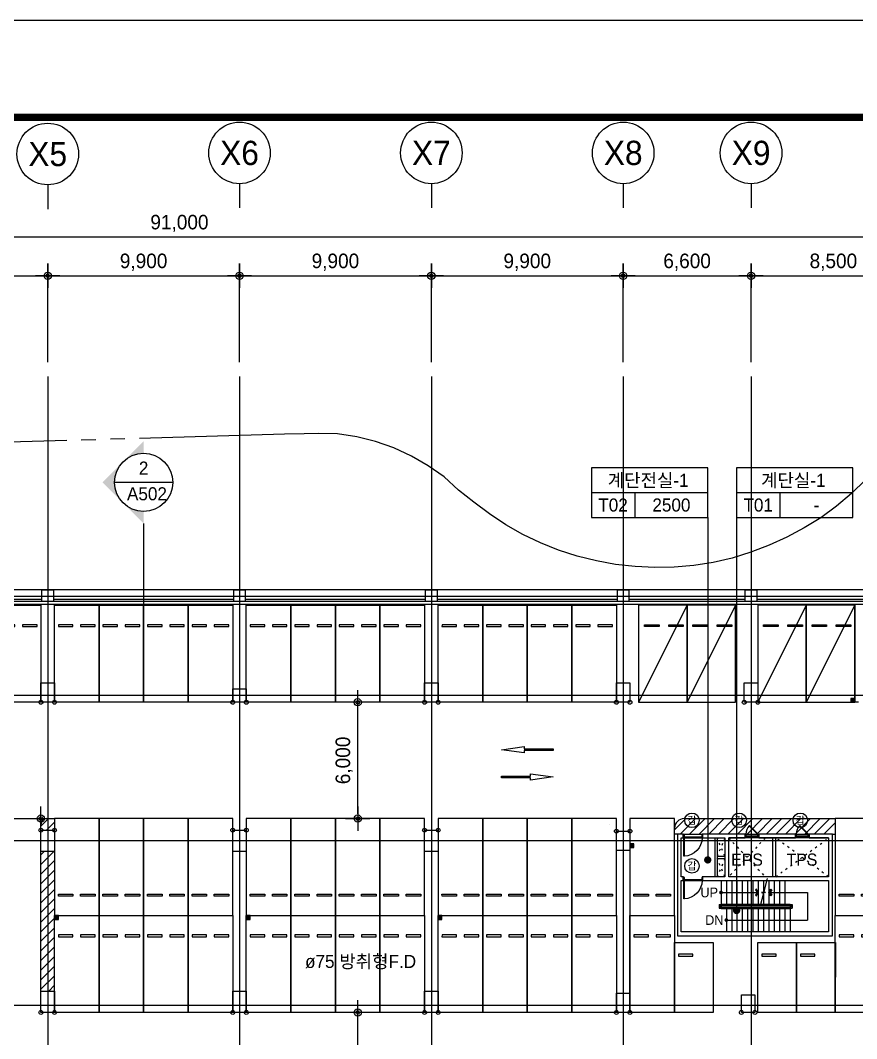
# Model space of a CAD drawing. Header units: metres. Extents: x 630750 to 860239, y 578133 to 726633.
# Drawn here: x 716793 to 759954, y 674109 to 726633 of the extents above; entities that cross this region are included whole.
import ezdxf
from ezdxf.enums import TextEntityAlignment as Align

# ---------------------------------------------------------------- set-up
doc = ezdxf.new("R2010")
doc.units = ezdxf.units.M
doc.header["$LTSCALE"] = 300
for name, pattern in [('HIDDEN-1', [1.4, 0.35, -0.7, 0.35]), ('SITE$0$ACAD$0$DASHED', [19.05, 12.7, -6.35]), ('SITE$0$PROPERTY', [37.5, 25, -2.5, 2.5, -2.5, 2.5, -2.5])]:
    doc.linetypes.add(name, pattern=pattern)
doc.layers.get('Defpoints').update_dxf_attribs({"color": 8})
for name, color, linetype in [('001dmp-FORM', 7, 'Continuous'), ('A-CEN-1', 1, 'Continuous'), ('A-CON', 2, 'Continuous'), ('A-DIM', 7, 'Continuous'), ('A-DOR', 4, 'Continuous'), ('A-ELE-9', 9, 'Continuous'), ('A-GRID-DIMS', 14, 'Continuous'), ('A-HAT-1', 9, 'Continuous'), ('A-HAT-2', 8, 'Continuous'), ('A-PARK', 4, 'Continuous'), ('A-ROM', 7, 'Continuous'), ('A-STAIR', 4, 'Continuous'), ('A-SYM1', 7, 'Continuous'), ('A-TXT-S', 3, 'Continuous'), ('A-WAL-BLK', 3, 'Continuous'), ('A-WAL-DW', 7, 'Continuous'), ('A-WALL-CONC', 2, 'Continuous'), ('A-코너가드', 7, 'Continuous'), ('DIM', 7, 'Continuous'), ('DOR', 4, 'Continuous'), ('PAK', 8, 'Continuous'), ('PARK-SOL', 251, 'Continuous'), ('SITE$0$C-PROP', 72, 'SITE$0$ACAD$0$DASHED'), ('SYM', 7, 'Continuous'), ('블럭', 7, 'Continuous'), ('주차장배수', 3, 'Continuous')]:
    doc.layers.add(name, color=color, linetype=linetype)
doc.styles.add('TEXT', font='')
doc.styles.add('TEXT(돋음)', font='')
doc.styles.add('돋움', font='')
doc.styles.get('TEXT').set_extended_font_data('DotumChe')
doc.styles.get('TEXT(돋음)').set_extended_font_data('Dotum')
doc.styles.get('돋움').set_extended_font_data('Dotum')
doc.dimstyles.new('DIM250', dxfattribs={"dimscale": 250, "dimtxt": 3, "dimasz": 1, "dimexe": 2, "dimexo": 3, "dimgap": 1, "dimtad": 1, "dimdec": 0, "dimzin": 0, "dimdsep": 46, "dimlunit": 6, "dimtxsty": 'TEXT(돋음)', "dimblk": 'Z_DOT', "dimcen": 2.5, "dimdle": 2, "dimclrd": 256, "dimclre": 256, "dimclrt": 3, "dimadec": 0, "dimazin": 0, "dimtfac": 1, "dimtdec": 0, "dimtix": 1, "dimtmove": 2, "dimatfit": 3, "dimldrblk": 'Z_DOT', "dimfxl": 1, "dimtolj": 1, "dimtzin": 0, "dimarcsym": 0})

# ---------------------------------------------------------------- blocks, each defined once
blk = doc.blocks.new('sym-rom')
at = {"color": 0, "linetype": 'ByBlock'}
for p, q in [((0, 5.1), (24, 5.1)), ((9, 0), (9, 5.1))]:
    blk.add_line(p, q, dxfattribs=at)
blk.add_lwpolyline([(0, 0), (24, 0), (24, 10.2), (0, 10.2)], close=True, dxfattribs=at)
blk = doc.blocks.new('351')
at = {"ltscale": 5}
for points in [[(1383106, 4240352), (1378268, 4241613), (1378848, 4243839), (1383686, 4242578), (1383106, 4240352)], [(1379765, 4243393), (1379576, 4242667)], [(1379862, 4243368), (1379765, 4243393)], [(1379862, 4243368), (1379765, 4243393)], [(1379673, 4242642), (1379862, 4243368)], [(1379576, 4242667), (1379673, 4242642)], [(1379475, 4242280), (1379286, 4241555)], [(1379383, 4241529), (1379572, 4242255)], [(1379572, 4242255), (1379475, 4242280)], [(1379286, 4241555), (1379383, 4241529)]]:
    blk.add_lwpolyline(points, dxfattribs=at)
for points in [[(1379765, 4243393), (1379576, 4242667)], [(1379673, 4242642), (1379862, 4243368)], [(1379576, 4242667), (1379673, 4242642)], [(1379475, 4242280), (1379286, 4241555)], [(1379383, 4241529), (1379572, 4242255)], [(1379572, 4242255), (1379475, 4242280)], [(1379286, 4241555), (1379383, 4241529)]]:
    blk.add_lwpolyline(points)
blk = doc.blocks.new('*U29')
blk.add_line((0, 5), (0, 0))
blk.add_circle((0, 11.35), 6.35)
at = {"color": 3, "style": '돋움'}
blk.add_attdef('NO', text='', height=5, dxfattribs=at).set_placement((0, 11.35), align=Align.MIDDLE_CENTER)
blk = doc.blocks.new('park_small')
at = {"layer": 'PAK', "ltscale": 5}
for p, q in [((107431, -323693), (109347, -323120)), ((109347, -323120), (110378, -326569)), ((108462, -327142), (107431, -323693)), ((110378, -326569), (108462, -327142))]:
    blk.add_line(p, q, dxfattribs=at)
at = {"layer": 'PAK'}
for points in [[(108513, -323996), (107794, -324211)], [(108541, -324092), (108513, -323996)], [(107794, -324211), (107823, -324307)], [(107823, -324307), (108541, -324092)]]:
    blk.add_lwpolyline(points, dxfattribs=at)
at = {"layer": 'PAK', "ltscale": 5}
for points in [[(108513, -323996), (107794, -324211)], [(108541, -324092), (108513, -323996)], [(107794, -324211), (107823, -324307)], [(107823, -324307), (108541, -324092)]]:
    blk.add_lwpolyline(points, dxfattribs=at)
blk = doc.blocks.new('Z_DOT')
at = {"layer": 'DIM', "color": 7}
for p, q in [((0, -2.5), (0, 2.5)), ((-2.5, 0), (2.5, 0))]:
    blk.add_line(p, q, dxfattribs=at)
for radius in [0.75, 0.375]:
    blk.add_circle((0, 0), radius, dxfattribs=at)
blk = doc.blocks.new('*D95')
at = {"layer": 'A-DIM', "lineweight": -2, "transparency": 16777216}
for p, q in [((711854, 685060), (711854, 685960)), ((717854, 685060), (717854, 685960)), ((712104, 685460), (717604, 685460))]:
    blk.add_line(p, q, dxfattribs=at)
at = {"layer": 'Defpoints', "color": 0, "transparency": 16777216}
for p in [(717854, 685460), (711854, 684310), (717854, 684310)]:
    blk.add_point(p, dxfattribs=at)
at = {"layer": 'A-DIM', "lineweight": -2, "transparency": 16777216, "xscale": 250, "yscale": 250, "zscale": 250, "rotation": 180}
blk.add_blockref('Z_DOT', (711854, 685460), dxfattribs=at)
at = {"layer": 'A-DIM', "lineweight": -2, "transparency": 16777216, "xscale": 250, "yscale": 250, "zscale": 250}
blk.add_blockref('Z_DOT', (717854, 685460), dxfattribs=at)
at = {"layer": 'A-DIM', "color": 3, "transparency": 16777216, "insert": (714854, 686158), "char_height": 750, "attachment_point": 5, "style": 'TEXT(돋음)'}
blk.add_mtext('\\A1;6,000', dxfattribs=at)
blk = doc.blocks.new('*D101')
at = {"layer": 'A-DIM', "lineweight": -2, "transparency": 16777216}
for p, q in [((728104, 709009), (728104, 713959)), ((738004, 709009), (738004, 713959)), ((728354, 713459), (737754, 713459))]:
    blk.add_line(p, q, dxfattribs=at)
at = {"layer": 'Defpoints', "color": 0, "transparency": 16777216}
for p in [(738004, 713459), (728104, 708259), (738004, 708259)]:
    blk.add_point(p, dxfattribs=at)
at = {"layer": 'A-DIM', "lineweight": -2, "transparency": 16777216, "xscale": 250, "yscale": 250, "zscale": 250, "rotation": 180}
blk.add_blockref('Z_DOT', (728104, 713459), dxfattribs=at)
at = {"layer": 'A-DIM', "lineweight": -2, "transparency": 16777216, "xscale": 250, "yscale": 250, "zscale": 250}
blk.add_blockref('Z_DOT', (738004, 713459), dxfattribs=at)
at = {"layer": 'A-DIM', "color": 3, "transparency": 16777216, "insert": (733054, 714157), "char_height": 750, "attachment_point": 5, "style": 'TEXT(돋음)'}
blk.add_mtext('\\A1;9,900', dxfattribs=at)
blk = doc.blocks.new('*D102')
at = {"layer": 'A-DIM', "lineweight": -2, "transparency": 16777216}
for p, q in [((747904, 709009), (747904, 713959)), ((754504, 709009), (754504, 713959)), ((748154, 713459), (754254, 713459))]:
    blk.add_line(p, q, dxfattribs=at)
at = {"layer": 'Defpoints', "color": 0, "transparency": 16777216}
for p in [(754504, 713459), (747904, 708259), (754504, 708259)]:
    blk.add_point(p, dxfattribs=at)
at = {"layer": 'A-DIM', "lineweight": -2, "transparency": 16777216, "xscale": 250, "yscale": 250, "zscale": 250, "rotation": 180}
blk.add_blockref('Z_DOT', (747904, 713459), dxfattribs=at)
at = {"layer": 'A-DIM', "lineweight": -2, "transparency": 16777216, "xscale": 250, "yscale": 250, "zscale": 250}
blk.add_blockref('Z_DOT', (754504, 713459), dxfattribs=at)
at = {"layer": 'A-DIM', "color": 3, "transparency": 16777216, "insert": (751204, 714157), "char_height": 750, "attachment_point": 5, "style": 'TEXT(돋음)'}
blk.add_mtext('\\A1;6,600', dxfattribs=at)
blk = doc.blocks.new('d-10-20')
at = {"layer": 'A-DOR'}
for p, q in [((72141, 450758), (72141, 449818)), ((72171, 450758), (72141, 450758)), ((72171, 450758), (72171, 449818)), ((72141, 449818), (72171, 449818))]:
    blk.add_line(p, q, dxfattribs=at)
for points in [[(72111, 449818), (72111, 449618), (72141, 449618), (72141, 449663), (72156, 449663), (72156, 449773), (72141, 449773), (72141, 449818)], [(73111, 449818), (73111, 449618), (73081, 449618), (73081, 449663), (73066, 449663), (73066, 449773), (73081, 449773), (73081, 449818)]]:
    blk.add_lwpolyline(points, close=True, dxfattribs=at)
blk.add_arc((72141, 449818), 940, 0, 88.1729, dxfattribs=at)
at = {"layer": 'DOR', "color": 9}
for points in [[(72141, 449818), (73081, 449818)], [(73066, 449773), (72156, 449773)]]:
    blk.add_lwpolyline(points, dxfattribs=at)
blk = doc.blocks.new('56')
at = {"ltscale": 5}
for points in [[(0, 5000), (0, 0), (2500, 0), (2500, 5000), (0, 5000)], [(200, 1100), (950, 1100)], [(200, 1000), (200, 1100)], [(950, 1100), (950, 1000)], [(1450, 1100), (2200, 1100)], [(1450, 1000), (1450, 1100)], [(2200, 1100), (2200, 1000)], [(2200, 1100), (2200, 1000)], [(950, 1000), (200, 1000)], [(2200, 1000), (1450, 1000)]]:
    blk.add_lwpolyline(points, dxfattribs=at)
for points in [[(200, 1000), (200, 1100)], [(200, 1100), (950, 1100)], [(950, 1100), (950, 1000)], [(1450, 1000), (1450, 1100)], [(1450, 1100), (2200, 1100)], [(950, 1000), (200, 1000)], [(2200, 1000), (1450, 1000)]]:
    blk.add_lwpolyline(points)
at = {"layer": 'PAK'}
blk.add_lwpolyline([(0, 0), (2500, 5000)], dxfattribs=at)
blk = doc.blocks.new('*D53')
at = {"layer": 'A-DIM', "lineweight": -2, "transparency": 16777216}
for p, q in [((734604, 675460), (733704, 675460)), ((734204, 669710), (734204, 675210)), ((734604, 669460), (733704, 669460))]:
    blk.add_line(p, q, dxfattribs=at)
at = {"layer": 'Defpoints', "color": 0, "transparency": 16777216}
for p in [(734204, 675460), (735354, 675460), (735354, 669460)]:
    blk.add_point(p, dxfattribs=at)
at = {"layer": 'A-DIM', "lineweight": -2, "transparency": 16777216, "xscale": 250, "yscale": 250, "zscale": 250}
for p, rotation in [((734204, 675460), 90), ((734204, 669460), 270)]:
    blk.add_blockref('Z_DOT', p, dxfattribs=dict(at, rotation=rotation))
at = {"layer": 'A-DIM', "color": 3, "transparency": 16777216, "insert": (733507, 672460), "char_height": 750, "attachment_point": 5, "rotation": 90, "style": 'TEXT(돋음)'}
blk.add_mtext('\\A1;6,000', dxfattribs=at)
blk = doc.blocks.new('*D54')
at = {"layer": 'A-DIM', "lineweight": -2, "transparency": 16777216}
for p, q in [((734605, 691460), (733705, 691460)), ((734205, 685710), (734205, 691210)), ((734605, 685460), (733705, 685460))]:
    blk.add_line(p, q, dxfattribs=at)
at = {"layer": 'Defpoints', "color": 0, "transparency": 16777216}
for p in [(734205, 691460), (735355, 691460), (735355, 685460)]:
    blk.add_point(p, dxfattribs=at)
at = {"layer": 'A-DIM', "lineweight": -2, "transparency": 16777216, "xscale": 250, "yscale": 250, "zscale": 250}
for p, rotation in [((734205, 691460), 90), ((734205, 685460), 270)]:
    blk.add_blockref('Z_DOT', p, dxfattribs=dict(at, rotation=rotation))
at = {"layer": 'A-DIM', "color": 3, "transparency": 16777216, "insert": (733507, 688460), "char_height": 750, "attachment_point": 5, "rotation": 90, "style": 'TEXT(돋음)'}
blk.add_mtext('\\A1;6,000', dxfattribs=at)
blk = doc.blocks.new('*D62')
at = {"layer": 'A-DIM', "lineweight": -2, "transparency": 16777216}
for p, q in [((679504, 709009), (679504, 715959)), ((770504, 709009), (770504, 715959)), ((679754, 715459), (770254, 715459))]:
    blk.add_line(p, q, dxfattribs=at)
at = {"layer": 'Defpoints', "color": 0, "transparency": 16777216}
for p in [(770504, 715459), (679504, 708259), (770504, 708259)]:
    blk.add_point(p, dxfattribs=at)
at = {"layer": 'A-DIM', "lineweight": -2, "transparency": 16777216, "xscale": 250, "yscale": 250, "zscale": 250, "rotation": 180}
blk.add_blockref('Z_DOT', (679504, 715459), dxfattribs=at)
at = {"layer": 'A-DIM', "lineweight": -2, "transparency": 16777216, "xscale": 250, "yscale": 250, "zscale": 250}
blk.add_blockref('Z_DOT', (770504, 715459), dxfattribs=at)
at = {"layer": 'A-DIM', "color": 3, "transparency": 16777216, "insert": (725004, 716157), "char_height": 750, "attachment_point": 5, "style": 'TEXT(돋음)'}
blk.add_mtext('\\A1;91,000', dxfattribs=at)
blk = doc.blocks.new('*D67')
at = {"layer": 'A-DIM', "lineweight": -2, "transparency": 16777216}
for p, q in [((708304, 709009), (708304, 713959)), ((718204, 709009), (718204, 713959)), ((708554, 713459), (717954, 713459))]:
    blk.add_line(p, q, dxfattribs=at)
at = {"layer": 'Defpoints', "color": 0, "transparency": 16777216}
for p in [(718204, 713459), (708304, 708259), (718204, 708259)]:
    blk.add_point(p, dxfattribs=at)
at = {"layer": 'A-DIM', "lineweight": -2, "transparency": 16777216, "xscale": 250, "yscale": 250, "zscale": 250, "rotation": 180}
blk.add_blockref('Z_DOT', (708304, 713459), dxfattribs=at)
at = {"layer": 'A-DIM', "lineweight": -2, "transparency": 16777216, "xscale": 250, "yscale": 250, "zscale": 250}
blk.add_blockref('Z_DOT', (718204, 713459), dxfattribs=at)
at = {"layer": 'A-DIM', "color": 3, "transparency": 16777216, "insert": (713254, 714157), "char_height": 750, "attachment_point": 5, "style": 'TEXT(돋음)'}
blk.add_mtext('\\A1;9,900', dxfattribs=at)
blk = doc.blocks.new('*D68')
at = {"layer": 'A-DIM', "lineweight": -2, "transparency": 16777216}
for p, q in [((718204, 709009), (718204, 713959)), ((728104, 709009), (728104, 713959)), ((718454, 713459), (727854, 713459))]:
    blk.add_line(p, q, dxfattribs=at)
at = {"layer": 'Defpoints', "color": 0, "transparency": 16777216}
for p in [(728104, 713459), (718204, 708259), (728104, 708259)]:
    blk.add_point(p, dxfattribs=at)
at = {"layer": 'A-DIM', "lineweight": -2, "transparency": 16777216, "xscale": 250, "yscale": 250, "zscale": 250, "rotation": 180}
blk.add_blockref('Z_DOT', (718204, 713459), dxfattribs=at)
at = {"layer": 'A-DIM', "lineweight": -2, "transparency": 16777216, "xscale": 250, "yscale": 250, "zscale": 250}
blk.add_blockref('Z_DOT', (728104, 713459), dxfattribs=at)
at = {"layer": 'A-DIM', "color": 3, "transparency": 16777216, "insert": (723154, 714157), "char_height": 750, "attachment_point": 5, "style": 'TEXT(돋음)'}
blk.add_mtext('\\A1;9,900', dxfattribs=at)
blk = doc.blocks.new('*D69')
at = {"layer": 'A-DIM', "lineweight": -2, "transparency": 16777216}
for p, q in [((754504, 709009), (754504, 713959)), ((763004, 709009), (763004, 713959)), ((754754, 713459), (762754, 713459))]:
    blk.add_line(p, q, dxfattribs=at)
at = {"layer": 'Defpoints', "color": 0, "transparency": 16777216}
for p in [(763004, 713459), (754504, 708259), (763004, 708259)]:
    blk.add_point(p, dxfattribs=at)
at = {"layer": 'A-DIM', "lineweight": -2, "transparency": 16777216, "xscale": 250, "yscale": 250, "zscale": 250, "rotation": 180}
blk.add_blockref('Z_DOT', (754504, 713459), dxfattribs=at)
at = {"layer": 'A-DIM', "lineweight": -2, "transparency": 16777216, "xscale": 250, "yscale": 250, "zscale": 250}
blk.add_blockref('Z_DOT', (763004, 713459), dxfattribs=at)
at = {"layer": 'A-DIM', "color": 3, "transparency": 16777216, "insert": (758754, 714157), "char_height": 750, "attachment_point": 5, "style": 'TEXT(돋음)'}
blk.add_mtext('\\A1;8,500', dxfattribs=at)
blk = doc.blocks.new('*D70')
at = {"layer": 'A-DIM', "lineweight": -2, "transparency": 16777216}
for p, q in [((738004, 709009), (738004, 713959)), ((747904, 709009), (747904, 713959)), ((738254, 713459), (747654, 713459))]:
    blk.add_line(p, q, dxfattribs=at)
at = {"layer": 'Defpoints', "color": 0, "transparency": 16777216}
for p in [(747904, 713459), (738004, 708259), (747904, 708259)]:
    blk.add_point(p, dxfattribs=at)
at = {"layer": 'A-DIM', "lineweight": -2, "transparency": 16777216, "xscale": 250, "yscale": 250, "zscale": 250, "rotation": 180}
blk.add_blockref('Z_DOT', (738004, 713459), dxfattribs=at)
at = {"layer": 'A-DIM', "lineweight": -2, "transparency": 16777216, "xscale": 250, "yscale": 250, "zscale": 250}
blk.add_blockref('Z_DOT', (747904, 713459), dxfattribs=at)
at = {"layer": 'A-DIM', "color": 3, "transparency": 16777216, "insert": (742954, 714157), "char_height": 750, "attachment_point": 5, "style": 'TEXT(돋음)'}
blk.add_mtext('\\A1;9,900', dxfattribs=at)
blk = doc.blocks.new('dor-700')
at = {"layer": 'A-DOR'}
for p, q in [((197, 553), (218, 574)), ((197, 553), (649, 102)), ((218, 574), (670, 123)), ((670, 123), (649, 102))]:
    blk.add_line(p, q, dxfattribs=at)
for points in [[(0, 123), (0, 3), (45, 3), (45, 78), (30, 78), (30, 123)], [(700, 123), (700, 3), (655, 3), (655, 78), (670, 78), (670, 123)]]:
    blk.add_lwpolyline(points, close=True, dxfattribs=at)
blk.add_arc((715, 104), 686, 139.1042, 178.3732, dxfattribs=at)
at = {"layer": 'DOR', "color": 9}
for points in [[(30, 123), (627, 123)], [(45, 78), (655, 78)], [(45, 3), (655, 3)]]:
    blk.add_lwpolyline(points, dxfattribs=at)
blk = doc.blocks.new('xref-sheet(건축)')
at = {"layer": '001dmp-FORM', "color": 30}
blk.add_lwpolyline([(8410, 5940), (0, 5940), (0, 0), (8410, 0)], close=True, dxfattribs=at)
at = {"layer": '001dmp-FORM', "const_width": 15}
blk.add_lwpolyline([(300, 200), (300, 5740), (8210, 5740), (8210, 200)], close=True, dxfattribs=at)

msp = doc.modelspace()

# ---------------------------------------------------------------- hatches: boundary and pattern name
at = {"layer": 'A-SYM1'}
h = msp.add_hatch(color=3, dxfattribs=at)
h.paths.add_polyline_path([(721033.2, 702801.6), (722093.9, 703862.3, 0.4142136), (722093.9, 701740.9)])
h.paths.add_polyline_path([(722093.9, 703862.3), (723154.6, 704922.9), (723154.6, 704301.6, 0.1989124)])
h.paths.add_polyline_path([(722093.9, 701740.9, 0.1989124), (723154.6, 701301.6), (723154.6, 700680.3)])
for points in [[(754784, 681811.5), (754737.8, 681784.8), (754817.8, 681646.2), (754737.8, 681507.7), (754784, 681481), (754879.4, 681646.2)], [(755524.8, 681811.5), (755571, 681784.8), (755491, 681646.2), (755571, 681507.7), (755524.8, 681481), (755429.4, 681646.2)]]:
    msp.add_hatch(color=7, dxfattribs=at).paths.add_polyline_path(points)
h = msp.add_hatch(color=7, dxfattribs=at)
edge = h.paths.add_edge_path()
edge.add_arc((752954.4, 681646.2), 96, 360, 540)
edge.add_arc((752954.4, 681646.2), 96, 540, 720)
h = msp.add_hatch(color=7, dxfattribs=at)
edge = h.paths.add_edge_path()
edge.add_arc((753229.4, 680224.2), 96, 360, 540)
edge.add_arc((753229.4, 680224.2), 96, 540, 720)
at = {"layer": 'SYM'}
h = msp.add_hatch(color=3, dxfattribs=at)
h.paths.add_polyline_path([(721033.2, 702801.6), (722093.9, 703862.3, 0.4142136), (722093.9, 701740.9)])
h.paths.add_polyline_path([(722093.9, 703862.3), (723154.6, 704922.9), (723154.6, 704301.6, 0.1989124)])
h.paths.add_polyline_path([(722093.9, 701740.9, 0.1989124), (723154.6, 701301.6), (723154.6, 700680.3)])

# ---------------------------------------------------------------- linework, layer by layer
at = {"layer": 'A-CEN-1', "linetype": 'Continuous'}
for p, q in [((718204.4, 708258.8), (718204.4, 640745.8)), ((728104.4, 708258.8), (728104.4, 640745.8)), ((738004.4, 708258.8), (738004.4, 629910.2)), ((747904.4, 708258.8), (747904.4, 599232.8)), ((747904.4, 708258.8), (747904.4, 599232.8)), ((754504.4, 708258.8), (754504.4, 599232.8)), ((796986.4, 696910.2), (657202.6, 696910.2)), ((796986.4, 691810.2), (657202.6, 691810.2)), ((796986.4, 684310.2), (657202.6, 684310.2)), ((796986.4, 675810.2), (657202.6, 675810.2))]:
    msp.add_line(p, q, dxfattribs=at)
at = {"layer": 'A-CON'}
for points in [[(717904.4, 697260.2), (718504.4, 697260.2), (718504.4, 696660.2), (717904.4, 696660.2)], [(727804.4, 697260.2), (728404.4, 697260.2), (728404.4, 696660.2), (727804.4, 696660.2)], [(737704.4, 697260.2), (738304.4, 697260.2), (738304.4, 696660.2), (737704.4, 696660.2)], [(747604.4, 697260.2), (748204.4, 697260.2), (748204.4, 696660.2), (747604.4, 696660.2)], [(754204.4, 697260.2), (754804.4, 697260.2), (754804.4, 696660.2), (754204.4, 696660.2)], [(717854.4, 692460.2), (718554.4, 692460.2), (718554.4, 691460.2), (717854.4, 691460.2)], [(737654.4, 692460.2), (738354.4, 692460.2), (738354.4, 691460.2), (737654.4, 691460.2)], [(747554.4, 692460.2), (748254.4, 692460.2), (748254.4, 691460.2), (747554.4, 691460.2)], [(754154.4, 692460.2), (754854.4, 692460.2), (754854.4, 691460.2), (754154.4, 691460.2)], [(727754.4, 692160.2), (728454.4, 692160.2), (728454.4, 691460.2), (727754.4, 691460.2)], [(717854.4, 684860.2), (718554.4, 684860.2), (718554.4, 683760.2), (717854.4, 683760.2)], [(727754.4, 684860.2), (728454.4, 684860.2), (728454.4, 683760.2), (727754.4, 683760.2)], [(737654.4, 684860.2), (738354.4, 684860.2), (738354.4, 683760.2), (737654.4, 683760.2)], [(747554.4, 684810.2), (748254.4, 684810.2), (748254.4, 683810.2), (747554.4, 683810.2)], [(717854.4, 676560.2), (718554.4, 676560.2), (718554.4, 675460.2), (717854.4, 675460.2)], [(727754.4, 676560.2), (728454.4, 676560.2), (728454.4, 675460.2), (727754.4, 675460.2)], [(737654.4, 676560.2), (738354.4, 676560.2), (738354.4, 675460.2), (737654.4, 675460.2)], [(747554.4, 676460.2), (748254.4, 676460.2), (748254.4, 675460.2), (747554.4, 675460.2)], [(754004.4, 676360.2), (754704.4, 676360.2), (754704.4, 675460.2), (754004.4, 675460.2)]]:
    msp.add_lwpolyline(points, close=True, dxfattribs=at)
at = {"layer": 'A-ELE-9'}
for p, q in [((758504.4, 684460.2), (753354.4, 684460.2)), ((754904.4, 684460.2), (754445.6, 684460.2)), ((757504.4, 684460.2), (756804.4, 684460.2))]:
    msp.add_line(p, q, dxfattribs=at)
at = {"layer": 'A-HAT-1', "color": 8, "linetype": 'HIDDEN-1'}
for p, q in [((753154.4, 684460.2), (752754.4, 683520.2)), ((753154.4, 683520.2), (752754.4, 684460.2)), ((755229.4, 684460.2), (753354.4, 682460.2)), ((753354.4, 684460.2), (755229.4, 682460.3)), ((755779.4, 682460.2), (758504.4, 684460.2)), ((758504.4, 682460.2), (755779.4, 684460.2)), ((753154.4, 683400.2), (752754.4, 682460.2)), ((753154.4, 682460.2), (752754.4, 683400.2))]:
    msp.add_line(p, q, dxfattribs=at)
at = {"layer": 'A-HAT-2'}
for p, q in [((718154.4, 685460.2), (718554.4, 685460.2)), ((751054.4, 685460.2), (758854.4, 685460.2)), ((717854.4, 676560.2), (717854.4, 685160.2)), ((748254.4, 684660.2), (748254.4, 675660.4))]:
    msp.add_line(p, q, dxfattribs=at)
for centre, radius, start, end in [((718154.4, 685160.2), 300, 90.00249, 179.99927), ((751054.4, 684960.2), 500, 90.00001, 180)]:
    msp.add_arc(centre, radius, start, end, dxfattribs=at)
at = {"layer": 'A-PARK', "color": 8}
for points in [[(744287.7, 688969.4), (742793.4, 688969.4), (742793.4, 688849.4), (741621.1, 689009.4), (742793.4, 689169.5), (742793.4, 689049.5), (744287.7, 689049.5)], [(741621.1, 687649.5), (743115.4, 687649.5), (743115.4, 687769.5), (744287.7, 687609.5), (743115.4, 687449.4), (743115.4, 687569.5), (741621.1, 687569.5)]]:
    msp.add_lwpolyline(points, close=True, dxfattribs=at)
at = {"layer": 'A-ROM', "color": 7}
for p, q in [((752269.3, 700996.1), (752269.3, 683327.8)), ((753761.2, 700996.1), (753761.2, 680717.4))]:
    msp.add_line(p, q, dxfattribs=at)
at = {"layer": 'A-ROM', "color": 7, "const_width": 187.5}
for points in [[(752175.6, 683327.8, -1), (752363.1, 683327.8, -1)], [(753667.5, 680717.4, -1), (753855, 680717.4, -1)]]:
    msp.add_lwpolyline(points, format="xyb", close=True, dxfattribs=at)
at = {"layer": 'A-STAIR'}
for p, q in [((752954.4, 682260.3), (752954.4, 681030.3)), ((753229.4, 682260.3), (753229.4, 681050.3)), ((753504.4, 682260.3), (753504.4, 681050.3)), ((753779.4, 682260.3), (753779.4, 681050.3)), ((754054.4, 682260.3), (754054.4, 681050.3)), ((754329.4, 682260.3), (754329.4, 681050.3)), ((754604.4, 682260.3), (754604.4, 681050.3)), ((754879.4, 682260.3), (754879.4, 681050.3)), ((755154.4, 682260.3), (755154.4, 681050.3)), ((755429.4, 682260.3), (755429.4, 681050.3)), ((755704.4, 682260.3), (755704.4, 681050.3)), ((755979.4, 682260.3), (755979.4, 681050.3)), ((756254.4, 682260.3), (756254.4, 681050.3)), ((752854.4, 681030.3), (756629.4, 681030.3)), ((752854.4, 681030.3), (752854.4, 680840.3)), ((752854.4, 680840.3), (756629.4, 680840.3)), ((752904.4, 680980.3), (756579.4, 680980.3)), ((752904.4, 680980.3), (752904.4, 680890.3)), ((752904.4, 680890.3), (756579.4, 680890.3)), ((752954.4, 681050.3), (756529.4, 681050.3)), ((752954.4, 680980.3), (752954.4, 680890.3)), ((752954.4, 680840.3), (752954.4, 680820.3)), ((752954.4, 680820.3), (756529.4, 680820.3)), ((753229.4, 680820.3), (753229.4, 679610.3)), ((753504.4, 680820.3), (753504.4, 679610.3)), ((753779.4, 680820.3), (753779.4, 679610.3)), ((754054.4, 680820.3), (754054.4, 679610.3)), ((754329.4, 680820.3), (754329.4, 679610.3)), ((754604.4, 680820.3), (754604.4, 679610.3)), ((754879.4, 680820.3), (754879.4, 679610.3)), ((755154.4, 680820.3), (755154.4, 679610.3)), ((755429.4, 680820.3), (755429.4, 679610.3)), ((755704.4, 680820.3), (755704.4, 679610.3)), ((755979.4, 680820.3), (755979.4, 679610.3)), ((756254.4, 680820.3), (756254.4, 679610.3)), ((756529.4, 681050.3), (756529.4, 681030.3)), ((756529.4, 680980.3), (756529.4, 680890.3)), ((756529.4, 680840.3), (756529.4, 679610.3)), ((756579.4, 680980.3), (756579.4, 680890.3)), ((756629.4, 681030.3), (756629.4, 680840.3))]:
    msp.add_line(p, q, dxfattribs=at)
at = {"layer": 'A-SYM1', "color": 7}
for p, q in [((752954.4, 681646.2), (754879.4, 681646.2)), ((755429.4, 681646.2), (757420.4, 681646.2)), ((757420.4, 681646.2), (757420.4, 680224.2)), ((753229.4, 680224.2), (757420.4, 680224.2))]:
    msp.add_line(p, q, dxfattribs=at)
msp.add_lwpolyline([(755344.9, 682366.3), (755164.5, 681693.1), (755258.7, 681655.3), (755050.1, 681655.3), (755144.3, 681617.5), (754968.3, 680960.6)], dxfattribs=at)
for points in [[(754737.8, 681784.8), (754817.8, 681646.2), (754737.8, 681507.7), (754784, 681481), (754879.4, 681646.2), (754784, 681811.5)], [(755571, 681784.8), (755491, 681646.2), (755571, 681507.7), (755524.8, 681481), (755429.4, 681646.2), (755524.8, 681811.5)]]:
    msp.add_lwpolyline(points, close=True, dxfattribs=at)
at = {"layer": 'A-WAL-BLK'}
for p, q in [((770504.4, 696660.2), (713004.4, 696660.2)), ((770354.4, 696510.2), (713254.4, 696510.2)), ((759854.4, 696510.2), (759854.4, 691460.2)), ((760054.4, 691460.2), (759854.4, 691460.2)), ((755629.4, 682460.2), (755629.4, 684460.2)), ((755779.4, 682460.2), (755779.4, 684460.2))]:
    msp.add_line(p, q, dxfattribs=at)
at = {"layer": 'A-WAL-DW'}
for p, q in [((752634.4, 684460.2), (752634.4, 682460.2)), ((752754.4, 684460.2), (752754.4, 682460.2)), ((752754.4, 683520.2), (753154.4, 683520.2)), ((752754.4, 683400.2), (753154.4, 683400.2))]:
    msp.add_line(p, q, dxfattribs=at)
at = {"layer": 'A-WALL-CONC'}
for p, q in [((717904.4, 696760.2), (713004.4, 696760.2)), ((727804.4, 696760.2), (718504.4, 696760.2)), ((737704.4, 696760.2), (728404.4, 696760.2)), ((747604.4, 696760.2), (738304.4, 696760.2)), ((754204.4, 696760.2), (748204.4, 696760.2)), ((762704.4, 696760.2), (754804.4, 696760.2))]:
    msp.add_line(p, q, dxfattribs=at)
msp.add_lwpolyline([(770804.4, 697260.2), (680954.4, 697260.2), (680954.4, 664910.2), (679154.4, 664910.2), (679154.4, 656860.2)], dxfattribs=at)
for points in [[(754204.4, 684660.2), (752004.4, 684660.2), (752004.4, 684460.2), (753154.4, 684460.2), (753154.4, 682460.2), (752004.4, 682460.2), (752004.4, 682260.2), (758504.4, 682260.2), (758504.4, 679610.2), (750904.4, 679610.2), (750904.4, 682260.2), (751004.4, 682260.2), (751004.4, 682460.2), (750904.4, 682460.2), (750904.4, 684460.2), (751004.4, 684460.2), (751004.4, 684660.2), (750704.4, 684660.2), (750704.4, 679410.2), (758704.4, 679410.2), (758704.4, 684660.2), (757504.4, 684660.2), (757504.4, 684460.2), (758504.4, 684460.2), (758504.4, 682460.2), (753354.4, 682460.2), (753354.4, 684460.2), (754204.4, 684460.2)], [(756804.4, 684660.2), (754904.4, 684660.2), (754904.4, 684460.2), (756804.4, 684460.2)]]:
    msp.add_lwpolyline(points, close=True, dxfattribs=at)
at = {"layer": 'A-코너가드'}
for centre in [(717854.4, 691460.2), (718554.4, 691460.2), (727754.4, 691460.2), (728454.4, 691460.2), (737654.4, 691460.2), (738354.4, 691460.2), (747554.4, 691460.2), (748254.4, 691460.2), (754154.4, 691460.2), (754854.4, 691460.2), (717854.4, 684860.2), (718554.4, 684860.2), (727754.4, 684860.2), (728454.4, 684860.2), (737654.4, 684860.2), (738354.4, 684860.2), (747554.4, 684810.2), (748254.4, 684810.2), (717854.4, 675460.2), (718554.4, 675460.2), (727754.4, 675460.2), (728454.4, 675460.2), (737654.4, 675460.2), (738354.4, 675460.2), (747554.4, 675460.2), (748254.4, 675460.2), (754004.4, 675460.2), (754704.4, 675460.2)]:
    msp.add_circle(centre, 100, dxfattribs=at)
at = {"layer": 'DIM'}
msp.add_lwpolyline([(728654.4, 680260.2, 0, 250, 0), (729001.4, 679595.4, 0, 0, 0), (729794.9, 678075.3, 0, 0, 0), (730695.1, 678075.3, 0, 0, 0)], format="xyseb", dxfattribs=at)
at = {"layer": 'PARK-SOL'}
for p, q in [((717854.4, 685069.6), (718245, 685460.2)), ((750554.4, 684875.2), (751139.4, 685460.2)), ((750838.1, 684663.9), (751634.4, 685460.2)), ((751333.1, 684663.9), (752129.4, 685460.2)), ((751828.1, 684663.9), (752624.4, 685460.2)), ((752323, 684663.9), (753119.4, 685460.2)), ((752818, 684663.9), (753614.3, 685460.2)), ((753313, 684660.2), (754113, 685460.2)), ((753808, 684663.9), (754604.3, 685460.2)), ((754302.9, 684663.9), (755099.3, 685460.2)), ((754797.9, 684663.9), (755594.2, 685460.2)), ((755292.9, 684663.9), (756089.2, 685460.2)), ((755292.9, 684663.9), (756089.2, 685460.2)), ((755787.9, 684663.9), (756584.2, 685460.2)), ((756282.8, 684663.9), (757079.1, 685460.2)), ((756777.8, 684663.9), (757574.1, 685460.2)), ((757272.8, 684663.9), (758069.1, 685460.2)), ((757767.8, 684663.9), (758564.1, 685460.2)), ((759058.3, 685459.5), (759059, 685460.2)), ((718140, 684860.2), (718540, 685260.2)), ((747179.7, 685160.2), (747179.7, 685160.2)), ((747179.7, 685160.2), (747179.7, 685160.2)), ((758262.7, 684663.9), (758854.5, 685255.7)), ((750704.4, 684660.2), (750554.4, 684660.2)), ((751004.4, 684660.2), (752004.4, 684660.2)), ((758704.4, 684660.2), (758854.4, 684660.2)), ((747554.5, 684050.2), (747554.5, 684050.2)), ((717854.5, 683089.9), (718554.5, 683789.9)), ((717854.5, 683584.8), (718029.9, 683760.2)), ((747554.5, 683555.2), (747554.5, 683555.2)), ((717854.5, 682594.9), (718554.5, 683294.9)), ((717854.5, 682099.9), (718554.5, 682799.9)), ((717854.5, 681604.9), (718554.5, 682304.9)), ((717854.5, 681110), (718554.5, 681810)), ((717854.5, 680615), (718554.5, 681315)), ((717854.5, 680120), (718554.5, 680820)), ((717854.5, 679625), (718554.5, 680325)), ((717854.5, 679130.1), (718554.5, 679830.1)), ((717854.5, 678635.1), (718554.5, 679335.1)), ((717854.5, 678140.1), (718554.5, 678840.1)), ((717854.5, 677645.1), (718554.5, 678345.1)), ((717854.5, 677150.2), (718554.5, 677850.2)), ((717854.5, 676655.2), (718554.5, 677355.2)), ((718254.5, 676560.2), (718554.5, 676860.2))]:
    msp.add_line(p, q, dxfattribs=at)
at = {"layer": 'SITE$0$C-PROP', "color": 9, "linetype": 'SITE$0$PROPERTY'}
msp.add_lwpolyline([(760412.9, 702940.7), (759692, 702231.6), (758922.6, 701568.9), (758110.6, 700971.6), (757249.4, 700452.2), (756358.8, 699973.4), (755435.2, 699557), (754497.6, 699197.2), (753526.9, 698900), (752545.3, 698668.9), (751543.1, 698507), (750535.8, 698430.4), (749533.7, 698404.4), (748523.5, 698454.2), (747511.9, 698567.3), (746521, 698747.2), (745538.1, 698987.4), (744566.3, 699297.5), (743637.2, 699678.1), (742725.8, 700116), (741841.6, 700608.4), (741003, 701180.8), (740192.4, 701776), (739403.1, 702406.5), (738660.2, 703085.6), (737843.7, 703661.7), (736981.6, 704157.7), (736064.2, 704576.5), (735129.9, 704906.4), (734159.6, 705153.2), (733169.3, 705301.5), (732159.9, 705319.7), (731445.3, 705309.8), (730433.6, 705286.8), (674329.2, 703642.4)], dxfattribs=at)
at = {"layer": 'SYM', "color": 3}
for p, q in [((724654.6, 702801.6), (721654.6, 702801.6)), ((723154.6, 700680.3), (723154.6, 693840.2))]:
    msp.add_line(p, q, dxfattribs=at)
at = {"layer": 'SYM', "color": 2}
msp.add_line((723154.6, 693608), (723154.6, 692983), dxfattribs=at)
at = {"layer": 'SYM', "color": 3}
msp.add_circle((723154.6, 702801.6), 1500, dxfattribs=at)
at = {"layer": '블럭', "color": 1}
for centre in [(751454.5, 685370.5), (751454.5, 685370.5), (753889.7, 685370.5), (757045.5, 685370.5), (757045.5, 685370.5), (751454.5, 683019.1), (751454.5, 683019.1)]:
    msp.add_circle(centre, 375, dxfattribs=at)
at = {"layer": '주차장배수', "color": 4}
for p, q in [((759688.6, 691534.4), (759780.2, 691626.1)), ((759820.2, 691586.1), (759728.6, 691494.4)), ((748288.6, 684034.4), (748380.2, 684126.1)), ((748420.2, 684086.1), (748328.6, 683994.4)), ((718588.6, 680334.4), (718680.2, 680426.1)), ((718720.2, 680386.1), (718628.6, 680294.4)), ((728488.6, 680334.4), (728580.2, 680426.1)), ((728620.2, 680386.1), (728528.6, 680294.4)), ((738388.6, 680334.4), (738480.2, 680426.1)), ((738520.2, 680386.1), (738428.6, 680294.4))]:
    msp.add_line(p, q, dxfattribs=at)
for points in [[(759654.4, 691460.2), (759854.4, 691460.2), (759854.4, 691660.2), (759654.4, 691660.2)], [(748254.4, 683960.2), (748454.4, 683960.2), (748454.4, 684160.2), (748254.4, 684160.2)], [(718554.4, 680260.2), (718754.4, 680260.2), (718754.4, 680460.2), (718554.4, 680460.2)], [(728454.4, 680260.2), (728654.4, 680260.2), (728654.4, 680460.2), (728454.4, 680460.2)], [(738354.4, 680260.2), (738554.4, 680260.2), (738554.4, 680460.2), (738354.4, 680460.2)]]:
    msp.add_lwpolyline(points, close=True, dxfattribs=at)
for centre in [(759754.4, 691560.2), (748354.4, 684060.2), (718654.4, 680360.2), (728554.4, 680360.2), (738454.4, 680360.2)]:
    msp.add_circle(centre, 70.7, dxfattribs=at)

# ---------------------------------------------------------------- block references
at = {"xscale": 24.99999135418329, "yscale": 24.99999133078381, "zscale": 24.99999133122849}
msp.add_blockref('xref-sheet(건축)', (630750, 578132.8), dxfattribs=at)
at = {"xscale": -1, "rotation": 180}
for p in [(678893.3, 1134278.7), (678893.3, 1132078.7)]:
    msp.add_blockref('d-10-20', p, dxfattribs=at)
at = {"layer": 'A-DOR', "rotation": 359.9999886874992}
for p in [(754204.4, 684536.9), (756804.4, 684536.9)]:
    msp.add_blockref('dor-700', p, dxfattribs=at)
at = {"layer": 'A-GRID-DIMS', "xscale": 250, "yscale": 250, "zscale": 250}
for p, values in [((718206.4, 716901.6), {'NO': 'X5'}), ((728104.4, 716958.8), {'NO': 'X6'}), ((738006.4, 716958.8), {'NO': 'X7'}), ((747906.4, 716958.8), {'NO': 'X8'}), ((754506.4, 716958.8), {'NO': 'X9'})]:
    msp.add_blockref('*U29', p, dxfattribs=at).add_auto_attribs(values)
at = {"layer": 'A-ROM', "color": 7, "xscale": 250, "yscale": 250, "zscale": 250}
for p in [(746269.3, 700996.1), (753761.2, 700996.1)]:
    msp.add_blockref('sym-rom', p, dxfattribs=at)
at = {"layer": 'PAK', "ltscale": 5}
for name, p, rotation in [('351', (-3736560, 960247.9), 284.6102173901099), ('351', (-3733560, 960247.9), 284.6102173901099), ('351', (-3731260, 960247.9), 284.6102173901099), ('351', (-3728960, 960247.9), 284.6102173901099), ('351', (-3726660, 960247.9), 284.6102173901099), ('351', (-3723660, 960247.9), 284.6102173901099), ('351', (-3721360, 960247.9), 284.6102173901099), ('351', (-3719060, 960247.9), 284.6102173901099), ('351', (-3716760, 960247.9), 284.6102173901099), ('351', (-3713760, 960247.9), 284.6102173901099), ('351', (-3711460, 960247.9), 284.6102173901099), ('351', (-3709160, 960247.9), 284.6102173901099), ('351', (-3706860, 960247.9), 284.6102173901099), ('56', (751204.4, 696460.2), 180.0000060964774), ('56', (753704.4, 696460.2), 180.0000060964774), ('56', (757354.4, 696460.2), 180.0000060964774), ('56', (759854.4, 696460.2), 180.0000060964774), ('351', (-3733560, 944247.9), 284.6102173901099), ('351', (-3731260, 944247.9), 284.6102173901099), ('351', (-3728960, 944247.9), 284.6102173901099), ('351', (-3726660, 944247.9), 284.6102173901099), ('351', (-3723660, 944247.9), 284.6102173901099), ('351', (-3721360, 944247.9), 284.6102173901099), ('351', (-3719060, 944247.9), 284.6102173901099), ('351', (-3716760, 944247.9), 284.6102173901099), ('351', (-3713760, 944247.9), 284.6102173901099), ('351', (-3711460, 944247.9), 284.6102173901099), ('351', (-3709160, 944247.9), 284.6102173901099), ('351', (-3706860, 944247.9), 284.6102173901099), ('351', (-3703860, 944247.9), 284.6102173901099), ('351', (-3693259.8, 944247.2), 284.6102176097079), ('park_small', (740361.3, 1019963.1), 343.3521536622751), ('park_small', (744661.3, 1019963.1), 343.3521536622751), ('park_small', (746661.3, 1019963.1), 343.3521536622751)]:
    msp.add_blockref(name, p, dxfattribs=dict(at, rotation=rotation))
at = {"layer": 'PAK', "ltscale": 5, "xscale": -1}
for p, rotation in [((-3733559.9, 416671.6), 255.3897951536296), ((-3731259.9, 416671.6), 255.3897951536296), ((-3728959.9, 416671.6), 255.3897951536296), ((-3726659.9, 416671.6), 255.3897951536296), ((-3723659.9, 416671.6), 255.3897951536296), ((-3721359.9, 416671.6), 255.3897951536296), ((-3719059.9, 416671.6), 255.3897951536296), ((-3716759.9, 416671.6), 255.3897951536296), ((-3713759.9, 416671.6), 255.3897951536296), ((-3711459.9, 416671.6), 255.3897951536296), ((-3709159.9, 416671.6), 255.3897951536296), ((-3706859.9, 416671.6), 255.3897951536296), ((-3703860, 416672.5), 255.3897826098901), ((-3693259.8, 416670.8), 255.3897951536296)]:
    msp.add_blockref('351', p, dxfattribs=dict(at, rotation=rotation))

# ---------------------------------------------------------------- texts
at = {"layer": 'A-ROM', "color": 3, "style": '돋움'}
for s, p in [('계단전실-1', (749193.9, 702908.6)), ('계단실-1', (756685.8, 702908.6)), ('T02', (747381.5, 701633.6)), ('2500', (750394.3, 701633.6)), ('T01', (754873.3, 701633.6)), ('-', (757886.2, 701633.6))]:
    msp.add_text(s, height=675, dxfattribs=at).set_placement(p, align=Align.MIDDLE_CENTER)
at = {"layer": 'A-SYM1', "style": '돋움'}
for s, p in [('2', (723154.6, 703543.7)), ('A502', (723327.5, 702214.1))]:
    msp.add_text(s, height=675, dxfattribs=at).set_placement(p, align=Align.MIDDLE)
at = {"layer": 'A-TXT-S', "color": 3, "style": '돋움'}
for s, p in [('EPS', (753479.8, 683031.1, 0)), ('TPS', (756337.1, 683031, 0))]:
    msp.add_text(s, height=625, dxfattribs=at).set_placement(p)
for s, p in [('UP', (752346.9, 681648.4, 0)), ('DN', (752608.8, 680227.1, 0))]:
    msp.add_text(s, height=500, dxfattribs=at).set_placement(p, align=Align.MIDDLE_CENTER)
msp.add_text('ø75 방취형F.D', height=675, dxfattribs=at).set_placement((734352.5, 677753.7, 0), align=Align.CENTER)
at = {"layer": '블럭', "style": 'TEXT'}
for p in [(751454.5, 685370.5), (751454.5, 685370.5), (753889.7, 685370.5), (757045.5, 685370.5), (757045.5, 685370.5), (751454.5, 683019.1), (751454.5, 683019.1)]:
    msp.add_text('갑', height=375, dxfattribs=at).set_placement(p, align=Align.MIDDLE_CENTER)

# ---------------------------------------------------------------- dimensions: what is measured, and where the dimension line sits
at = {"layer": 'A-DIM'}
for base, p1, p2, picture, middle in [((770504.4, 715458.8), (679504.4, 708258.8), (770504.4, 708258.8), '*D62', (725004.4, 716156.6)), ((718204.4, 713458.8), (708304.4, 708258.8), (718204.4, 708258.8), '*D67', (713254.4, 714156.6)), ((728104.4, 713458.8), (718204.4, 708258.8), (728104.4, 708258.8), '*D68', (723154.4, 714156.6)), ((738004.4, 713458.8), (728104.4, 708258.8), (738004.4, 708258.8), '*D101', (733054.4, 714156.6)), ((747904.4, 713458.8), (738004.4, 708258.8), (747904.4, 708258.8), '*D70', (742954.4, 714156.6)), ((754504.4, 713458.8), (747904.4, 708258.8), (754504.4, 708258.8), '*D102', (751204.4, 714156.6)), ((763004.4, 713458.8), (754504.4, 708258.8), (763004.4, 708258.8), '*D69', (758754.4, 714156.6))]:
    dim = msp.add_linear_dim(base=base, p1=p1, p2=p2, dimstyle='DIM250', dxfattribs=at)
    dim.commit()
    dim.dimension.update_dxf_attribs({"geometry": picture, "text_midpoint": middle})
for base, p1, p2, angle, picture, middle in [((734204.5, 691460.2), (735354.5, 685460.2), (735354.5, 691460.2), 90, '*D54', (733506.8, 688460.2)), ((717854.4, 685460.3), (711854.4, 684310.2), (717854.4, 684310.2), 360, '*D95', (714854.4, 686158)), ((734204.4, 675460.2), (735354.4, 669460.2), (735354.4, 675460.2), 90, '*D53', (733506.6, 672460.2))]:
    dim = msp.add_linear_dim(base=base, p1=p1, p2=p2, angle=angle, dimstyle='DIM250', dxfattribs=at)
    dim.commit()
    dim.dimension.update_dxf_attribs({"geometry": picture, "text_midpoint": middle})

doc.saveas('drawing.dxf')
